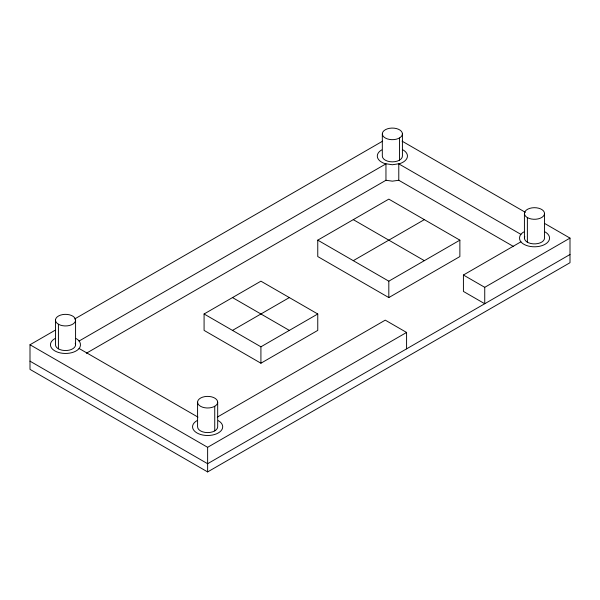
<?xml version="1.0" encoding="UTF-8"?>
<svg xmlns="http://www.w3.org/2000/svg" width="600" height="600" viewBox="0 0 600 600"><rect width="100%" height="100%" fill="white"/><g stroke="black" fill="none" stroke-linecap="round" stroke-linejoin="round"><path stroke-width="0.9" d="M544.852 223.583L570 238.103L570 262.71L207.63 471.923L30 369.368L30 344.752L55.133 330.248M74.588 319.013L382.642 141.157M79.043 341.055L385.957 163.86L385.957 180.27L86.332 353.257M317.76 240.15L388.815 199.125L459.87 240.15L459.87 256.56L388.815 297.577L317.76 256.56L317.76 240.15L388.815 281.175L459.87 240.15M204.083 313.987L260.918 281.175L317.76 313.987L317.76 330.397L260.918 363.218L204.083 330.397L204.083 313.987L260.918 346.808L317.76 313.987M232.5 330.397L289.343 297.577M353.288 260.663L424.342 219.638M217.29 417.12L385.26 320.145L406.582 332.452L406.582 348.855M570 238.103L484.74 287.325L484.74 303.735L463.418 291.428L463.418 275.017L520.957 241.8M30 344.752L207.63 447.308L406.582 332.452M570 254.505L207.63 463.717L30 361.163M513.675 246.6L398.783 180.27L392.37 181.163L385.957 180.27M402.105 141.165L525.39 212.34M520.957 234.397L398.783 163.86L398.783 180.27M463.418 275.017L484.74 287.325M353.288 219.638L424.342 260.663M232.5 297.577L289.343 330.397M79.043 348.457L197.985 417.127M544.523 213.487L544.523 238.103A10.05 5.805 0 0 1 533.16 243.847A10.05 5.805 0 0 1 524.768 236.595M527.37 217.59A10.05 5.805 0 0 0 544.178 214.987A10.05 5.805 0 0 0 531.87 207.885A10.05 5.805 0 0 0 527.37 217.59L527.37 242.197M524.423 213.487L524.423 238.103M402.42 133.875A10.05 5.805 0 0 1 387.345 138.9A10.05 5.805 0 0 1 387.345 128.85A10.05 5.805 0 0 1 402.42 133.875L402.42 156.053A10.05 5.805 0 0 1 392.37 161.858A10.05 5.805 0 0 1 382.32 156.053L382.32 133.875M399.472 137.977L399.472 160.155M388.815 281.175L388.815 297.577M260.918 346.808L260.918 363.218M217.68 402.188A10.05 5.805 0 0 1 202.605 407.213A10.05 5.805 0 0 1 202.605 397.162A10.05 5.805 0 0 1 217.68 402.188L217.68 426.803A10.05 5.805 0 0 1 207.63 432.6A10.05 5.805 0 0 1 197.58 426.803L197.58 402.188M214.74 406.29L214.74 430.905M207.63 447.308L207.63 471.923M75.578 320.145A10.05 5.805 0 0 1 60.502 325.17A10.05 5.805 0 0 1 60.502 315.12A10.05 5.805 0 0 1 75.578 320.145L75.578 344.752M58.418 324.248L58.418 348.855M55.477 320.145L55.477 344.752A10.05 5.805 0 0 0 66.84 350.505A10.05 5.805 0 0 0 75.233 343.252M218.288 420.645A15.075 8.7 0 0 1 218.288 432.952A15.075 8.7 0 0 1 196.972 432.952A15.075 8.7 0 0 1 196.972 420.645M54.87 338.603A15.075 8.7 0 0 0 56.347 351.66A15.075 8.7 0 0 0 78.578 349.11C81.113 346.778 81.113 342.735 78.578 340.403A15.075 8.7 0 0 0 76.185 338.603M403.028 149.903A15.075 8.7 0 0 1 399.908 163.59L392.37 164.76L384.832 163.59A15.075 8.7 0 0 1 381.712 149.903M545.13 231.945A15.075 8.7 0 0 1 543.653 245.002A15.075 8.7 0 0 1 521.423 242.452C518.888 240.12 518.888 236.077 521.423 233.745A15.075 8.7 0 0 1 523.815 231.945"/></g></svg>
